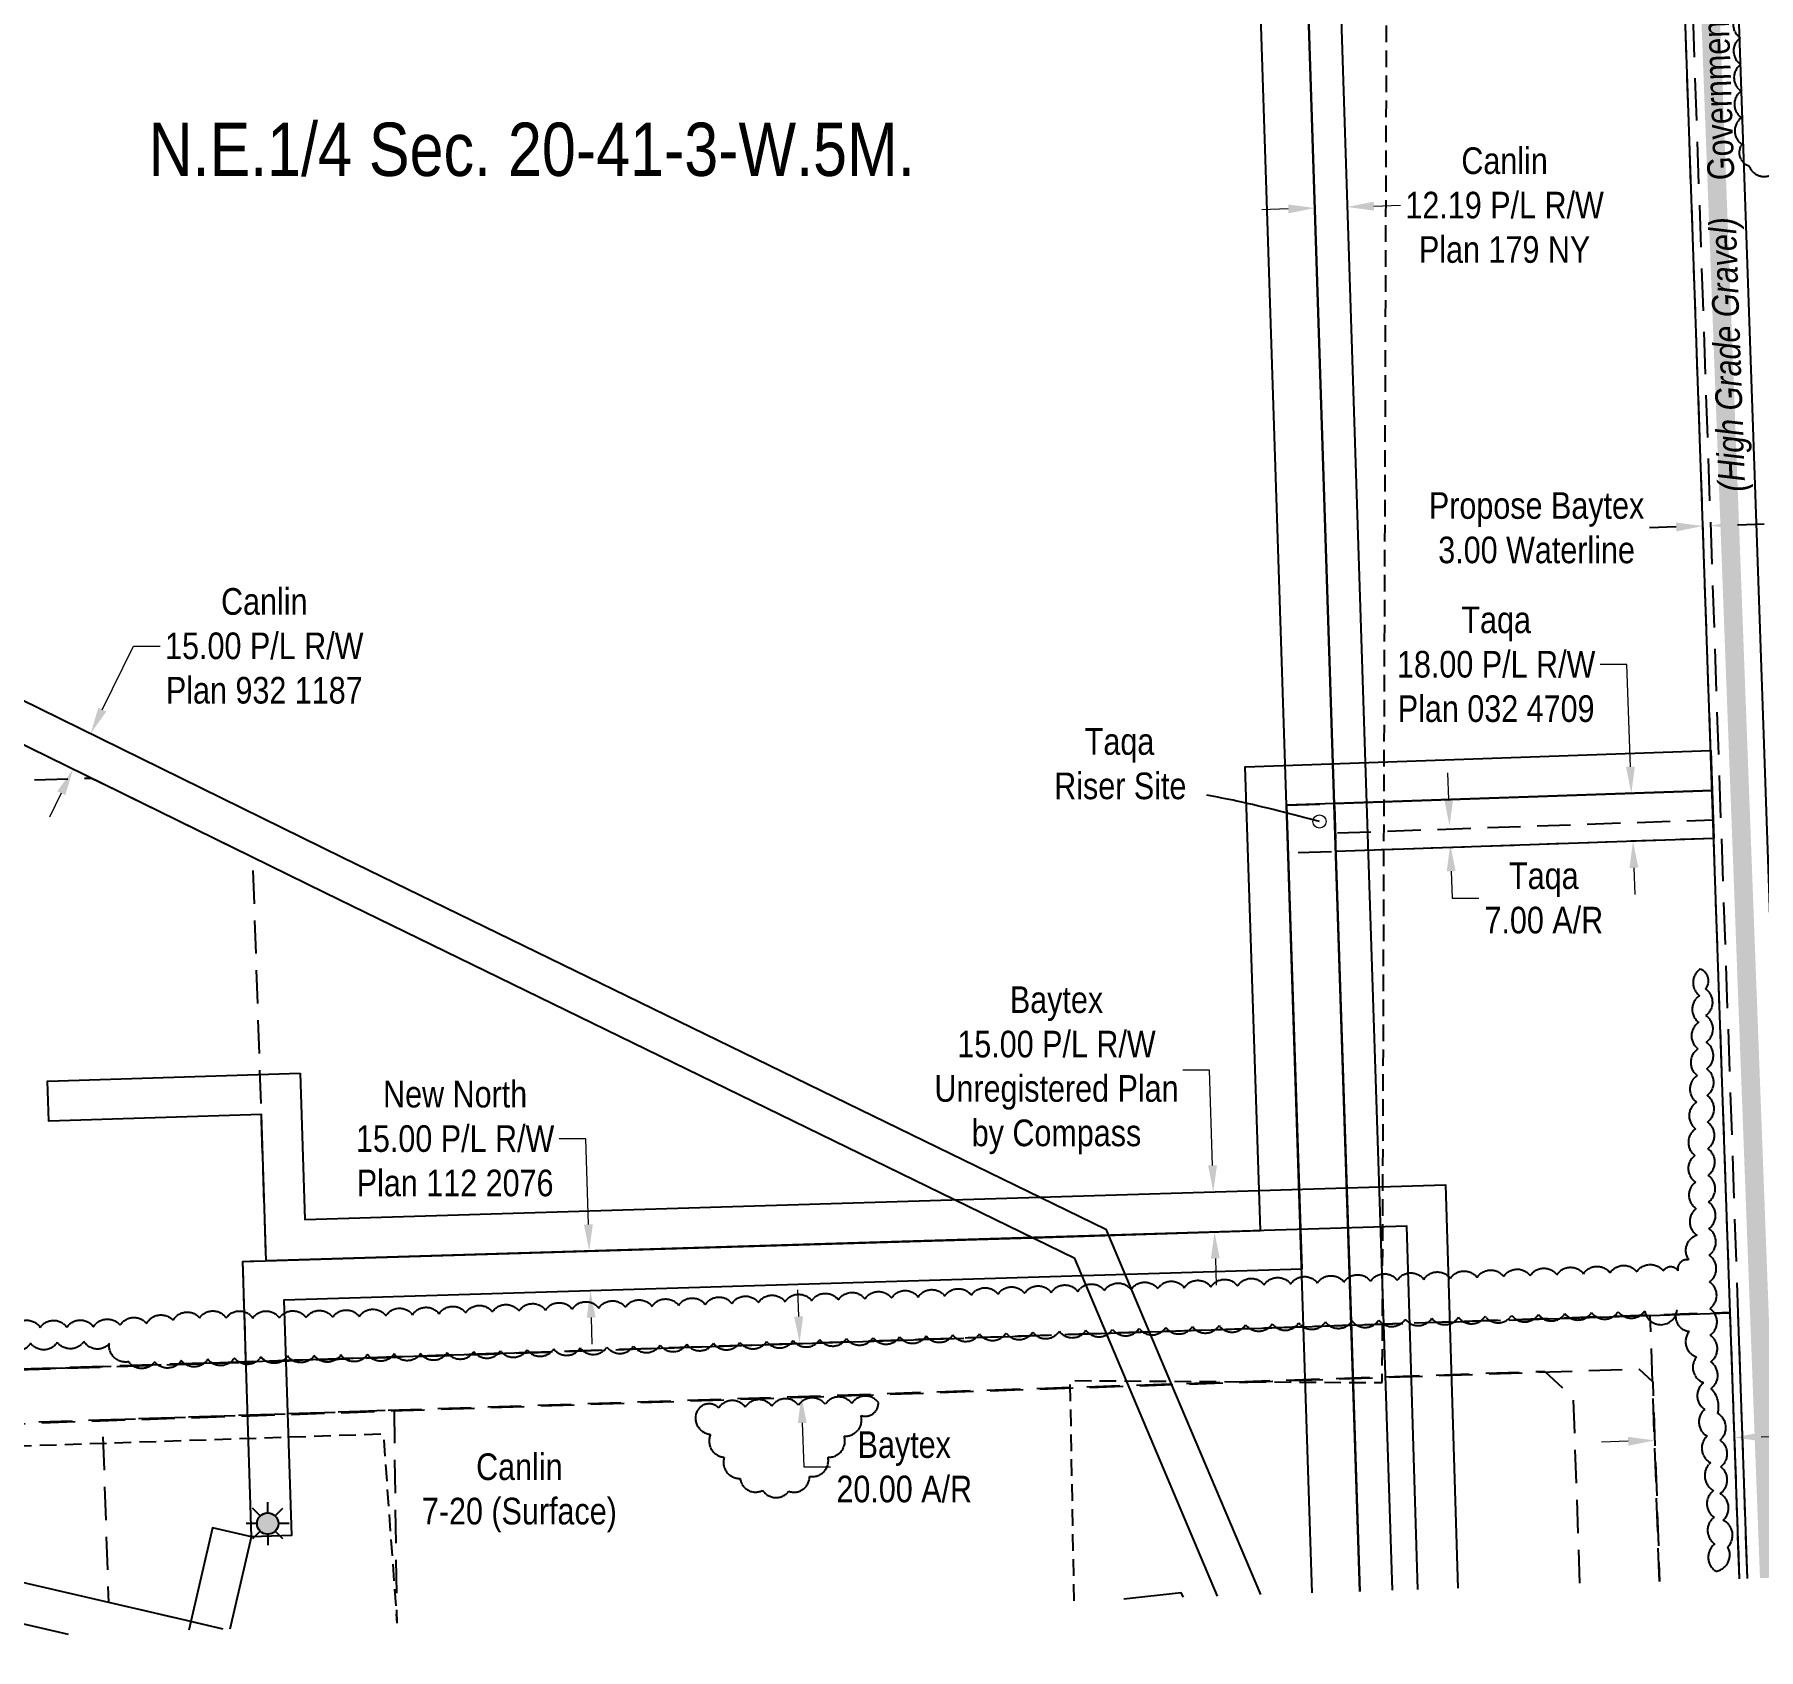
# Model space of a CAD drawing. Extents: x 670596 to 678189, y 5824540 to 5827409.
# Drawn here: x 676646 to 677293, y 5824740 to 5825347 of the extents above; entities that cross this region are included whole.
import ezdxf
from ezdxf.enums import TextEntityAlignment as Align

# ---------------------------------------------------------------- set-up
doc = ezdxf.new("R2010")
doc.units = 0
doc.header["$LTSCALE"] = 5
doc.header["$PDMODE"] = 35
doc.header["$PDSIZE"] = 5
for name, pattern in [('0', [1, 1, 0]), ('foc-ACCESSROAD', [3.75, 2.5, -1.25]), ('foc-QUARTERLINE', [33, 25, -3, 2, -3]), ('HIDDEN2', [4.762499999999999, 3.175, -1.5875]), ('UG_PIPE', [1.875, 1.25, -0.625])]:
    doc.linetypes.add(name, pattern=pattern)
doc.layers.get('Defpoints').update_dxf_attribs({"color": 9})
for name, color, linetype in [('AS-PIPE-UG', 44, 'UG_PIPE'), ('AS-ROADS', 254, 'Continuous'), ('C-AR', 13, 'foc-ACCESSROAD'), ('C-RW', 13, 'Continuous'), ('C-SYMBOL', 7, 'Continuous'), ('C-WS', 13, 'foc-ACCESSROAD'), ('F-AR', 190, 'foc-ACCESSROAD'), ('F-RW', 190, 'Continuous'), ('F-WS', 190, 'foc-ACCESSROAD'), ('F-WS-S', 8, 'Continuous'), ('L-QSEC', 8, 'foc-QUARTERLINE'), ('L-ROAD-T', 7, 'Continuous'), ('L-SEC', 7, 'Continuous'), ('T-BUSH', 110, '0'), ('T-EXISTING RTF', 220, 'HIDDEN2'), ('T-EXISTING RTF-T', 220, 'Continuous')]:
    doc.layers.add(name, color=color, linetype=linetype)
for name, color, linetype, lineweight in [('C-AR-T', 13, 'Continuous', 9), ('C-RW-T', 13, 'Continuous', 9), ('F-AR-T', 190, 'Continuous', 9), ('F-RW-T', 190, 'Continuous', 9), ('F-WS-T', 190, 'Continuous', 9), ('T-TEXT', 48, 'Continuous', 18)]:
    doc.layers.add(name, color=color, linetype=linetype, lineweight=lineweight)
doc.styles.add('175L', font='ARIALN.TTF', dxfattribs={"height": 20})
doc.styles.add('80CG', font='ARIALN.TTF', dxfattribs={"height": 10})
doc.styles.add('80L', font='ARIALN.TTF', dxfattribs={"height": 10})
doc.styles.add('80LS', font='ARIALNI.TTF', dxfattribs={"height": 10})
doc.dimstyles.new('Compass 5 000', dxfattribs={"dimscale": 5, "dimtxt": 9, "dimasz": 2, "dimexe": 0.2, "dimexo": 0.0625, "dimgap": 0.5, "dimtad": 0, "dimtih": 1, "dimtoh": 1, "dimzin": 0, "dimdsep": 46, "dimtxsty": '80CG', "dimcen": 0.1, "dimse1": 1, "dimse2": 1, "dimclrd": 256, "dimclrt": 256, "dimaunit": 1, "dimadec": 4, "dimazin": 0, "dimtfac": 0.06, "dimtofl": 0, "dimtmove": 0, "dimatfit": 1, "dimfxl": 0.2, "dimtolj": 1, "dimtzin": 0, "dimlwd": -1, "dimarcsym": 0})

# ---------------------------------------------------------------- blocks, each defined once
blk = doc.blocks.new('*D58')
at = {"layer": 'Defpoints', "color": 0, "transparency": 16777216}
for p in [(676659.0367599574, 5825087.88851489), (676666.6144607572, 5825084.167163036), (676652.4487973, 5825074.473602284)]:
    blk.add_point(p, dxfattribs=at)
at = {"layer": 'F-RW-T', "transparency": 16777216}
for p, q in [((676671.022519036, 5825093.143187892), (676682.7601499085, 5825117.044248133)), ((676682.7601499085, 5825117.044248133), (676692.7601499085, 5825117.044248132)), ((676655.6184398208, 5825061.776225573), (676651.2103815421, 5825052.800200718))]:
    blk.add_line(p, q, dxfattribs=at)
for points in [[(676669.5265148932, 5825093.877864271), (676672.5185231788, 5825092.408511512), (676666.6144607572, 5825084.167163036)], [(676654.122435678, 5825062.510901953), (676657.1144439636, 5825061.041549194), (676660.0264980996, 5825070.752250429)]]:
    blk.add_solid(points, dxfattribs=at)
at = {"layer": 'F-RW-T', "transparency": 16777216, "insert": (676731.8460980672, 5825117.044248133), "char_height": 10, "attachment_point": 5, "style": '80CG'}
blk.add_mtext('\\A1;Canlin\\P15.00 P/L R/W\\PPlan 932 1187', dxfattribs=at)
blk = doc.blocks.new('*D60')
at = {"layer": 'Defpoints', "color": 0, "transparency": 16777216}
for p in [(677126.2868651072, 5825284.142566815), (677138.4471379841, 5825284.537096186), (677138.5341214681, 5825281.85607171)]:
    blk.add_point(p, dxfattribs=at)
at = {"layer": 'F-RW-T', "transparency": 16777216}
for p, q in [((677116.3791075451, 5825281.137271745), (677106.3843664988, 5825280.813001151)), ((677148.5288625144, 5825282.180342304), (677158.5236035606, 5825282.504612897))]:
    blk.add_line(p, q, dxfattribs=at)
for points in [[(677116.3250624462, 5825282.803061919), (677116.4331526441, 5825279.47148157), (677126.3738485913, 5825281.461542338)], [(677148.4748174155, 5825283.846132478), (677148.5829076134, 5825280.514552129), (677138.5341214681, 5825281.85607171)]]:
    blk.add_solid(points, dxfattribs=at)
at = {"layer": 'F-RW-T', "transparency": 16777216, "insert": (677197.6095517189, 5825282.504612898), "char_height": 10, "attachment_point": 5, "style": '80CG'}
blk.add_mtext('\\A1;Canlin\\P12.19 P/L R/W\\PPlan 179 NY', dxfattribs=at)
blk = doc.blocks.new('*D61')
at = {"layer": 'Defpoints', "color": 0, "transparency": 16777216}
for p in [(677248.443211772, 5825061.841946534), (677245.8255465925, 5825043.741060046), (677249.065412544, 5825043.85312112)]:
    blk.add_point(p, dxfattribs=at)
at = {"layer": 'F-RW-T', "transparency": 16777216}
for p, q in [((677243.5291950713, 5825110.132277265), (677233.5291950713, 5825110.132277265)), ((677244.8576707091, 5825071.72390911), (677243.5291950713, 5825110.132277265)), ((677246.171221704, 5825033.747036396), (677246.5168968154, 5825023.753012745))]:
    blk.add_line(p, q, dxfattribs=at)
for points in [[(677246.5233413174, 5825071.781521628), (677243.1920001009, 5825071.666296591), (677245.2033458205, 5825061.72988546)], [(677247.8368923122, 5825033.804648913), (677244.5055510956, 5825033.689423877), (677245.8255465925, 5825043.741060046)]]:
    blk.add_solid(points, dxfattribs=at)
at = {"layer": 'F-RW-T', "transparency": 16777216, "insert": (677194.4432469143, 5825110.132277265), "char_height": 10, "attachment_point": 5, "style": '80CG'}
blk.add_mtext('\\A1;Taqa\\P18.00 P/L R/W\\PPlan 032 4709', dxfattribs=at)
blk = doc.blocks.new('*D62')
at = {"layer": 'Defpoints', "color": 0, "transparency": 16777216}
for p in [(676853.8575845044, 5824889.893990356), (676790.7802596402, 5824888.007435614), (676791.2281005022, 5824873.033789252)]:
    blk.add_point(p, dxfattribs=at)
at = {"layer": 'F-RW-T', "transparency": 16777216}
for p, q in [((676852.5964226077, 5824932.061183774), (676842.5964226077, 5824932.061183774)), ((676853.558632143, 5824899.889520731), (676852.5964226077, 5824932.061183774)), ((676854.6043777277, 5824864.924813618), (676854.9033300892, 5824854.929283243))]:
    blk.add_line(p, q, dxfattribs=at)
for points in [[(676855.2245538721, 5824899.939346124), (676851.8927104138, 5824899.839695337), (676853.8575845044, 5824889.893990356)], [(676856.2702994569, 5824864.974639012), (676852.9384559985, 5824864.874988224), (676854.3054253664, 5824874.920343993)]]:
    blk.add_solid(points, dxfattribs=at)
at = {"layer": 'F-RW-T', "transparency": 16777216, "insert": (676803.5104744491, 5824932.061183774), "char_height": 10, "attachment_point": 5, "style": '80CG'}
blk.add_mtext('\\A1;New North\\P15.00 P/L R/W\\PPlan 112 2076', dxfattribs=at)
blk = doc.blocks.new('GAS')
h = blk.add_hatch(color=255)
h.dxf.hatch_style = 1
edge = h.paths.add_edge_path()
edge.add_arc((0, 0), 0.9, 0, 360)
for p, q in [((0, 0.8077887887338874), (0, 1.615577579286764)), ((-0.8077887898725749, 0), (-1.615577579628734, 0)), ((-0.5711929310346023, 0.5711929297831376), (-1.142385862069204, 1.142385861385264)), ((0.5711929310309642, 0.5711929297831376), (1.142385862065566, 1.142385861385264)), ((1.615577579625096, 0), (0.8077887898689368, 0)), ((-0.5711929310346023, -0.5711929316021271), (-1.142385862069204, -1.142385863204253)), ((0, -0.8077887905528768), (0, -1.615577581105753)), ((1.142385862065566, -1.142385863204253), (0.5711929310309642, -0.5711929316021271))]:
    blk.add_line(p, q)
blk.add_circle((0, 0), 0.8000000000000003)
blk = doc.blocks.new('*D87')
at = {"layer": 'C-RW-T', "transparency": 16777216}
for p, q in [((677086.836314627, 5824957.765383122), (677076.836314627, 5824957.765383122)), ((677087.9203636072, 5824922.065983803), (677086.836314627, 5824957.765383122)), ((677088.9826071096, 5824887.084672391), (677089.2861274903, 5824877.089279684))]:
    blk.add_line(p, q, dxfattribs=at)
for points in [[(677089.5862623919, 5824922.116570533), (677086.2544648227, 5824922.015397073), (677088.2238839879, 5824912.070591096)], [(677090.6485058942, 5824887.135259122), (677087.3167083251, 5824887.034085661), (677088.679086729, 5824897.0800651)]]:
    blk.add_solid(points, dxfattribs=at)
at = {"layer": 'Defpoints', "color": 0, "transparency": 16777216}
for p in [(677070.1452923513, 5824911.521616066), (677088.2238839879, 5824912.070591096), (677070.6004950921, 5824896.53109007)]:
    blk.add_point(p, dxfattribs=at)
at = {"layer": 'C-RW-T', "transparency": 16777216, "insert": (677029.3329039868, 5824957.765383122), "char_height": 10, "attachment_point": 5, "style": '80CG'}
blk.add_mtext('\\A1;Baytex\\P15.00 P/L R/W\\PUnregistered Plan\\Pby Compass', dxfattribs=at)
blk = doc.blocks.new('*D89')
at = {"layer": 'Defpoints', "color": 0, "transparency": 16777216}
for p in [(677272.0622605018, 5825162.082727986), (677272.9525919644, 5825136.45848681), (677275.9507827054, 5825136.56266096)]:
    blk.add_point(p, dxfattribs=at)
at = {"layer": 'T-EXISTING RTF-T', "transparency": 16777216}
for p, q in [((677262.06829135, 5825161.735480819), (677252.0743221985, 5825161.38823365)), ((677285.0544203946, 5825162.534149304), (677295.0483895461, 5825162.881396472))]:
    blk.add_line(p, q, dxfattribs=at)
for points in [[(677262.0104168222, 5825163.401142345), (677262.126165878, 5825160.069819293), (677272.0622605018, 5825162.082727986)], [(677284.9965458666, 5825164.19981083), (677285.1122949225, 5825160.868487778), (677275.0604512428, 5825162.186902137)]]:
    blk.add_solid(points, dxfattribs=at)
at = {"layer": 'T-EXISTING RTF-T', "transparency": 16777216, "insert": (677209.6152498928, 5825161.388233651), "char_height": 10, "attachment_point": 5, "style": '80CG'}
blk.add_mtext('\\A1;Propose Baytex\\P3.00 Waterline', dxfattribs=at)
blk = doc.blocks.new('*D108')
at = {"layer": 'C-AR-T', "transparency": 16777216}
for p, q in [((676932.5173415017, 5824865.334055479), (676932.1799051005, 5824875.328360691)), ((676933.8670034222, 5824825.359313212), (676934.4251989516, 5824808.826489636)), ((676934.4251989516, 5824808.826489636), (676944.4251989516, 5824808.826489635))]:
    blk.add_line(p, q, dxfattribs=at)
for points in [[(676934.183059037, 5824865.390294879), (676930.8516239664, 5824865.277816078), (676932.8547779028, 5824855.339750267)], [(676935.5327209575, 5824825.415552612), (676932.2012858869, 5824825.303073811), (676933.5295670211, 5824835.353618424)]]:
    blk.add_solid(points, dxfattribs=at)
at = {"layer": 'Defpoints', "color": 0, "transparency": 16777216}
for p in [(676944.9925629158, 5824855.749556691), (676933.5295670211, 5824835.353618424), (676945.667352034, 5824835.763424849)]:
    blk.add_point(p, dxfattribs=at)
at = {"layer": 'C-AR-T', "transparency": 16777216, "insert": (676972.160533195, 5824808.826489635), "char_height": 10, "attachment_point": 5, "style": '80CG'}
blk.add_mtext('\\A1;Baytex\\P20.00 A/R', dxfattribs=at)
blk = doc.blocks.new('*D109')
at = {"layer": 'Defpoints', "color": 0, "transparency": 16777216}
for p in [(677177.5230275135, 5825049.484213962), (677177.1973129789, 5825042.469543582), (677177.7660408078, 5825042.489302004)]:
    blk.add_point(p, dxfattribs=at)
at = {"layer": 'F-AR-T', "transparency": 16777216}
for p, q in [((677176.6070947829, 5825059.45842616), (677176.2598898808, 5825069.45239678)), ((677177.5445178809, 5825032.475572961), (677177.8940436663, 5825022.414797868)), ((677177.8940436663, 5825022.414797868), (677187.8940436663, 5825022.414797867))]:
    blk.add_line(p, q, dxfattribs=at)
for points in [[(677178.2727565528, 5825059.516293643), (677174.9414330127, 5825059.400558676), (677176.9542996848, 5825049.46445554)], [(677179.2101796508, 5825032.533440445), (677175.8788561109, 5825032.417705477), (677177.1973129789, 5825042.469543582)]]:
    blk.add_solid(points, dxfattribs=at)
at = {"layer": 'F-AR-T', "transparency": 16777216, "insert": (677212.3415197913, 5825022.414797868), "char_height": 10, "attachment_point": 5, "style": '80CG'}
blk.add_mtext('\\A1;Taqa\\P7.00 A/R', dxfattribs=at)
blk = doc.blocks.new('*D120')
at = {"layer": 'Defpoints', "color": 0, "transparency": 16777216}
for p in [(677283.9559572587, 5824819.858717012), (677256.7225206997, 5824740.306591135), (677286.6891179677, 5824741.349830051)]:
    blk.add_point(p, dxfattribs=at)
at = {"layer": 'F-AR-T', "transparency": 16777216}
for p, q in [((677243.9954143495, 5824818.467554942), (677234.0014687083, 5824818.119631788)), ((677293.9499028999, 5824820.206640166), (677313.5470758786, 5824820.888884244))]:
    blk.add_line(p, q, dxfattribs=at)
for points in [[(677243.9374271572, 5824820.133212549), (677244.0534015418, 5824816.801897335), (677253.9893599907, 5824818.815478095)], [(677293.8919157076, 5824821.872297773), (677294.0078900922, 5824818.540982559), (677283.9559572587, 5824819.858717012)]]:
    blk.add_solid(points, dxfattribs=at)
at = {"layer": 'F-AR-T', "transparency": 16777216, "insert": (677344.7612641458, 5824820.888884244), "char_height": 10, "attachment_point": 5, "style": '80CG'}
blk.add_mtext('\\A1;Gran Tierra\\P30.00 A/R', dxfattribs=at)

msp = doc.modelspace()

# ---------------------------------------------------------------- linework, layer by layer
at = {"layer": 'AS-PIPE-UG', "flags": 128}
for points in [[(677035.9769486255, 5824758.587335813), (677034.496523503, 5824841.276215257), (677151.6723280472, 5824840.503304725), (677153.3667197421, 5825373.285787465), (677204.6200217021, 5825618.244646049)], [(676375.8198213832, 5824807.939483298), (676776.5125241145, 5824821.27246426), (676781.6633715115, 5824750.164194382)]]:
    msp.add_lwpolyline(points, dxfattribs=at)
at = {"layer": 'AS-ROADS', "const_width": 7, "flags": 128}
msp.add_lwpolyline([(677297.0125014081, 5824767.233116368), (677228.2605694848, 5826595.433413203)], dxfattribs=at)
at = {"layer": 'C-AR', "flags": 128}
for points in [[(677252.2974622627, 5824865.742432352), (676593.9533920151, 5824843.991982858), (676594.6666139474, 5824823.970279368), (677212.6749290833, 5824844.734936981), (677223.3592949611, 5824834.756628419), (677225.7831738158, 5824764.873923802)], [(677255.7616431342, 5824765.866843212), (677252.2974622627, 5824865.742432352)]]:
    msp.add_lwpolyline(points, dxfattribs=at)
at = {"layer": 'C-RW', "flags": 128}
for points in [[(677165.0488447906, 5824762.862336969), (677160.9092292751, 5824899.273407667), (676732.5734658429, 5824886.266551659), (676730.8349338291, 5824941.210415186), (676650.8882956445, 5824938.680049691), (676650.413854179, 5824953.669979122), (676745.3500739138, 5824956.674775065), (676745.350552252, 5824956.674790205)], [(676745.350552252, 5824956.674790205), (676747.0896926211, 5824901.711700487), (677175.4448431423, 5824914.719145236), (677180.0381187352, 5824763.358797976)]]:
    msp.add_lwpolyline(points, dxfattribs=at)
at = {"layer": 'C-WS', "flags": 128}
msp.add_lwpolyline([(676593.0614124866, 5824869.801025548), (676593.9533920151, 5824843.991982858), (676724.9676475764, 5824848.320447375), (676723.7949999999, 5824886.004), (676732.5734658429, 5824886.266551659), (676727.5340104875, 5825037.645727589), (676666.9943012431, 5825067.346102554), (676467.0835459438, 5825060.691017279), (676473.8654316857, 5824865.832957815)], close=True, dxfattribs=at)
at = {"layer": 'F-AR', "flags": 128}
for points in [[(677276.209332985, 5825044.8146318), (677134.2270075209, 5825039.881961715), (677133.9839942243, 5825046.87687369), (677275.9663196902, 5825051.809543757)], [(677285.8153523398, 5824766.862254649), (677282.3369925208, 5824866.839689037), (676593.968313387, 5824843.598388641), (676594.6512567457, 5824823.610990357), (677248.053926919, 5824845.671738032), (677253.2246887744, 5824840.843706329), (677255.8331600794, 5824765.869211931)]]:
    msp.add_lwpolyline(points, dxfattribs=at)
at = {"layer": 'F-RW', "flags": 128}
for points in [[(677125.3392870366, 5824761.547113359), (677122.104, 5824861.449), (677115.682, 5825057.247), (677095.8940000001, 5825665.398), (677113.875, 5825666.016), (677133.155, 5825072.832), (677139.888, 5824867.249), (677143.23677755, 5824762.139897651)], [(677143.24508846, 5824762.140172917), (677140.0430000001, 5824862.013), (677133.155, 5825072.832), (677113.875, 5825666.016), (677126.0530000001, 5825666.552), (677145.3019999999, 5825073.255), (677152.145, 5824862.357), (677155.408903178, 5824762.543051651)], [(676357.6332726685, 5825330.477863597), (676461.6840000001, 5825225.99), (676541.7320000001, 5825145.496), (676761.041, 5825037.795), (677047.8030000001, 5824898.057), (677072.2039999999, 5824840.51), (677105.9329289934, 5824760.904353738)], [(677089.8179648744, 5824760.370608652), (677058.3900000001, 5824834.687), (677036.1799999999, 5824887.072), (676754.524, 5825024.389), (676532.861, 5825133.151000001), (676462.443, 5825203.963), (676358.3994221601, 5825308.464752657)], [(676716.3647037077, 5824748.001431699), (676704.274, 5824750.803), (676535.4739999999, 5824789.915), (676532.077, 5824775.286), (676658.2019294818, 5824746.07501755)], [(676719.0731302244, 5824748.091137722), (676727.014, 5824782.560000001), (676712.4029999999, 5824785.945), (676703.5276533567, 5824747.576254672)], [(677076.9725634372, 5824759.945155028), (677076.1410000001, 5824761.579), (677054.6636267374, 5824759.206258855)]]:
    msp.add_lwpolyline(points, dxfattribs=at)
for points in [[(677275.56, 5825062.780999999), (677115.682, 5825057.247), (677121.433, 5824883.111), (676739.233, 5824871.447), (676742.0109999999, 5824783.114), (676727.014, 5824782.560000001), (676723.7949999999, 5824886.004), (677020.1980000001, 5824894.869), (677105.966, 5824897.605), (677100.2320000001, 5825071.717), (677275.0279999999, 5825077.77)], [(677276.1810000001, 5825044.791), (677134.2250000001, 5825039.881), (677133.6440000001, 5825057.867000001), (677275.56, 5825062.780999999)]]:
    msp.add_lwpolyline(points, close=True, dxfattribs=at)
at = {"layer": 'F-WS', "flags": 128}
msp.add_lwpolyline([(677115.7654855936, 5825057.252638794), (677133.6438885615, 5825057.86873089), (677134.2270075209, 5825039.881961715), (677116.3505740095, 5825039.299377114)], close=True, dxfattribs=at)
for points in [[(676716.3642985306, 5824748.001418279), (676673.4751699537, 5824757.939234662), (676671.1593251718, 5824826.54038226), (676780.5542186152, 5824830.215976021)], [(676780.5542186152, 5824830.215976021), (676781.581095644, 5824750.161469316)]]:
    msp.add_lwpolyline(points, dxfattribs=at)
at = {"layer": 'L-QSEC', "flags": 128}
msp.add_lwpolyline([(676374.8170192708, 5824836.752129378), (677282.3243342482, 5824866.734463711)], dxfattribs=at)
at = {"layer": 'L-SEC', "flags": 128}
for points in [[(677282.3243342482, 5824866.734463711), (677254.3841733725, 5825670.868035586)], [(677302.4322001813, 5824867.433125014), (677274.4908616332, 5825671.600590969)], [(677285.8012578372, 5824766.861787824), (677282.3243342482, 5824866.734463711)], [(677288.799617965, 5824766.961096763), (677285.322517923, 5824866.838841164)]]:
    msp.add_lwpolyline(points, dxfattribs=at)
at = {"layer": 'T-BUSH', "flags": 128}
for points in [[(677395.7063058687, 5825340.661477075, 0.52056705), (677386.6987365747, 5825345.004712666, 0.52056705), (677377.69116728, 5825349.34794825, 0.52056705), (677368.6835979851, 5825353.691183848, 0.52056705), (677359.6760286903, 5825358.034419439, 0.52056705), (677350.6684593955, 5825362.37765503, 0.52056705), (677341.6608901008, 5825366.720890622, 0.52056705), (677334.9801358648, 5825373.555685945, 0.52056705), (677330.0318081016, 5825382.245568127, 0.52056705), (677325.0834803375, 5825390.93545031, 0.52056705), (677320.1351525751, 5825399.625332492, 0.52056705), (677315.1868248119, 5825408.315214668, 0.52056705), (677310.2384970478, 5825417.005096858, 0.52056705), (677305.2901692854, 5825425.694979034, 0.52056705), (677301.7540520846, 5825434.812244715, 0.52056705), (677301.0536116251, 5825444.787683711, 0.52056705), (677300.3531711672, 5825454.763122708, 0.52056705), (677297.342307852, 5825463.961495293, 0.52056705), (677291.8721913964, 5825472.332745258, 0.52056705), (677286.4020749402, 5825480.703995221, 0.52056705), (677284.1139864773, 5825475.353088316, 0.52056705), (677284.2673700157, 5825465.35426471, 0.52056705), (677284.4207535558, 5825455.355441105, 0.52056705), (677284.5741370951, 5825445.356617493, 0.52056705), (677284.7275206344, 5825435.357793894, 0.52056705), (677284.880904173, 5825425.358970289, 0.52056705), (677285.0342877131, 5825415.360146684, 0.52056705), (677285.1876712524, 5825405.361323072, 0.52056705), (677285.3410547917, 5825395.362499473, 0.52056705), (677285.4944383302, 5825385.363675867, 0.52056705), (677285.6478218703, 5825375.364852263, 0.52056705), (677285.8012054096, 5825365.366028651, 0.52056705), (677285.954588949, 5825355.367205045, 0.52056705), (677286.1079724883, 5825345.368381446, 0.52056705), (677286.2613560267, 5825335.369557841, 0.52056705), (677286.4147395669, 5825325.370734235, 0.52056705), (677286.5681231061, 5825315.371910624, 0.52056705), (677286.7215066454, 5825305.373087025, 0.52056705), (677289.3662671521, 5825297.317761838, 0.52056705), (677299.0271506511, 5825294.735644486, 0.52056705), (677308.6880341502, 5825292.153527134, 0.52056705), (677318.3489176491, 5825289.571409782, 0.52056705), (677328.0098011481, 5825286.989292424, 0.52056705), (677337.6706846472, 5825284.407175079, 0.52056705), (677347.3315681461, 5825281.825057727, 0.52056705), (677356.9924516444, 5825279.242940376, 0.52056705), (677366.6533351442, 5825276.660823023, 0.52056705), (677376.3142186431, 5825274.078705665, 0.52056705), (677385.9751021414, 5825271.49658832, 0.52056705), (677396.282621964, 5825268.741640923, 0.52056705)], [(676461.1508770697, 5825102.48876568, -0.5205670500772588), (676461.3386942435, 5825092.490529581, -0.52056705), (676461.5265114161, 5825082.492293501, -0.52056705), (676461.7143285905, 5825072.494057421, -0.52056705), (676461.9021457643, 5825062.495821342, -0.52056705), (676462.0899629362, 5825052.497585261, -0.52056705), (676462.27778011, 5825042.4993492, -0.52056705), (676462.4655972826, 5825032.50111312, -0.52056705), (676462.5864465211, 5825022.502190826, -0.52056705), (676462.6035410457, 5825012.502205436, -0.52056705), (676462.6206355684, 5825002.502220058, -0.52056705), (676462.7196094493, 5824992.502871297, -0.52056705), (676462.858014094, 5824982.503829141, -0.52056705), (676462.9964187357, 5824972.504787003, -0.52056705), (676463.134823375, 5824962.505744812, -0.52056705), (676463.3805660438, 5824952.509437828, -0.52056705), (676463.7515993288, 5824942.516323487, -0.52056705), (676464.0514719568, 5824932.52130174, -0.52056705), (676464.2163011275, 5824922.522660284, -0.52056705), (676464.381130302, 5824912.524018791, -0.52056705), (676464.800458308, 5824902.533710326, -0.52056705), (676465.2900481655, 5824892.545702446, -0.52056705), (676467.5092845164, 5824882.804558208, -0.52056705), (676472.5198954563, 5824874.386699942, -0.52056705), (676478.8675156817, 5824866.72927983, -0.52056705), (676488.2252943757, 5824863.203378836, -0.52056705), (676497.7606792613, 5824860.646585702, -0.52056705), (676507.7606556035, 5824860.624835148, -0.52056705), (676517.7606319498, 5824860.6030846, -0.52056705), (676527.7600738453, 5824860.642577151, -0.52056705), (676537.7581476027, 5824860.83884526, -0.52056705), (676547.7562213591, 5824861.035113351, -0.52056705), (676557.7542951128, 5824861.231381444, -0.52056705), (676567.7523688687, 5824861.427649521, -0.52056705), (676577.749607142, 5824861.662636991, -0.52056705), (676587.746841084, 5824861.897825355, -0.52056705), (676597.7440750237, 5824862.133013723, -0.52056705), (676607.7413089602, 5824862.368202089, -0.52056705), (676617.7385429018, 5824862.603390452, -0.52056705), (676627.7211675219, 5824862.028918989, -0.52056705), (676637.7034092201, 5824861.433225546, -0.52056705), (676647.6956862116, 5824861.227338862, -0.52056705), (676657.6953559333, 5824861.308612552, -0.52056705), (676667.693450109, 5824861.437719471, -0.52056705), (676677.6767935354, 5824862.014654439, -0.52056705), (676687.6522939734, 5824862.677715471, -0.52056705), (676697.575633882, 5824863.913565398, -0.52056705), (676707.5173090909, 5824864.843449997, -0.52056705), (676717.517221197, 5824864.801522415, -0.52056705), (676727.5171332981, 5824864.759594783, -0.52056705), (676737.5167783403, 5824864.780358129, -0.52056705), (676747.5159702845, 5824864.907481937, -0.52056705), (676757.5151622258, 5824865.034605737, -0.52056705), (676767.5111927749, 5824865.29434393, -0.52056705), (676777.5050836806, 5824865.643835799, -0.52056705), (676787.4989745854, 5824865.993327653, -0.52056705), (676797.4928654917, 5824866.342819526, -0.52056705), (676807.486756398, 5824866.692311389, -0.52056705), (676817.4806473036, 5824867.041803259, -0.52056705), (676827.4745382083, 5824867.391295134, -0.52056705), (676837.4684291153, 5824867.740787005, -0.52056705), (676847.4623200204, 5824868.090278875, -0.52056705), (676857.4562109243, 5824868.439770739, -0.52056705), (676867.4501018301, 5824868.789262597, -0.52056705), (676877.4439927348, 5824869.138754467, -0.52056705), (676887.4378836415, 5824869.488246336, -0.52056705), (676897.431774547, 5824869.837738202, -0.52056705), (676907.425665453, 5824870.187230058, -0.52056705), (676917.419556359, 5824870.53672193, -0.52056705), (676927.4134472646, 5824870.886213797, -0.52056705), (676937.4073381699, 5824871.235705646, -0.52056705), (676947.401229076, 5824871.585197501, -0.52056705), (676957.3951199818, 5824871.934689372, -0.52056705), (676967.3890108864, 5824872.284181241, -0.52056705), (676977.3829017935, 5824872.633673106, -0.52056705), (676987.3767926986, 5824872.983164962, -0.52056705), (676997.3706836047, 5824873.332656832, -0.52056705), (677007.3645745106, 5824873.682148703, -0.52056705), (677017.3584654153, 5824874.031640567, -0.52056705), (677027.3523563215, 5824874.381132426, -0.52056705), (677037.3462472277, 5824874.730624295, -0.52056705), (677047.3401381336, 5824875.080116165, -0.52056705), (677057.3340290382, 5824875.429608021, -0.52056705), (677067.3279199451, 5824875.779099911, -0.52056705), (677077.3218108504, 5824876.128591781, -0.52056705), (677087.3157017565, 5824876.478083644, -0.52056705), (677097.3095926623, 5824876.827575503, -0.52056705), (677107.3034835671, 5824877.177067372, -0.52056705), (677117.2973744733, 5824877.526559241, -0.52056705), (677127.2912653794, 5824877.876051107, -0.52056705), (677137.2851562853, 5824878.225542963, -0.52056705), (677147.27904719, 5824878.575034835, -0.52056705), (677157.2729380968, 5824878.924526702, -0.52056705), (677167.2668290022, 5824879.274018569, -0.52056705), (677177.2607199082, 5824879.623510405, -0.52056705), (677187.254610814, 5824879.973002276, -0.52056705), (677197.2485017187, 5824880.322494145, -0.52056705), (677207.2423926251, 5824880.671986012, -0.52056705), (677217.2362835311, 5824881.021477868, -0.52056705), (677227.230174437, 5824881.370969738, -0.52056705), (677237.2240653416, 5824881.720461609, -0.52056705), (677247.2179562486, 5824882.069953472, -0.52056705), (677257.2118471538, 5824882.419445329, -0.5959681081433225), (677262.6610410239, 5824882.494760203, -0.08316999595365299)], [(676790.5468541519, 5824851.429493509, 0.5205670500139526), (676800.5407600323, 5824851.778556928, 0.52056705), (676810.534665911, 5824852.127620329, 0.52056705), (676820.528571792, 5824852.476683737, 0.52056705), (676830.5224776716, 5824852.825747154, 0.52056705), (676840.5163835519, 5824853.174810551, 0.52056705), (676850.5102894307, 5824853.523873964, 0.52056705), (676860.5041953112, 5824853.872937382, 0.52056705), (676870.4981011917, 5824854.222000778, 0.52056705), (676880.4920070692, 5824854.571064191, 0.52056705), (676890.485912948, 5824854.920127611, 0.52056705), (676900.4798188285, 5824855.269191024, 0.52056705), (676910.473724709, 5824855.618254418, 0.52056705), (676920.4676305888, 5824855.967317846, 0.52056705), (676930.4615364687, 5824856.316381246, 0.52056705), (676940.4554423481, 5824856.665444645, 0.52056705), (676950.4493482286, 5824857.014508053, 0.52056705), (676960.4432541073, 5824857.363571472, 0.52056705), (676970.4371599883, 5824857.712634869, 0.52056705), (676980.4310658684, 5824858.06169828, 0.52056705), (676990.4249717483, 5824858.410761698, 0.52056705), (677000.418877627, 5824858.759825095, 0.52056705), (677010.4127835099, 5824859.108888509, 0.52056705), (677020.4066893903, 5824859.457951935, 0.52056705), (677030.4005952702, 5824859.807015331, 0.52056705), (677040.394501149, 5824860.156078734, 0.52056705), (677050.3884070296, 5824860.505142163, 0.52056705), (677060.3823129099, 5824860.854205563, 0.52056705), (677070.3762187887, 5824861.203268958, 0.52056705), (677080.3701246697, 5824861.552332388, 0.52056705), (677090.3640305492, 5824861.901395789, 0.52056705), (677100.3579364297, 5824862.250459186, 0.52056705), (677110.3518423083, 5824862.599522597, 0.52056705), (677120.345748189, 5824862.948586015, 0.52056705), (677130.3396540693, 5824863.297649411, 0.52056705), (677140.3335599493, 5824863.646712826, 0.52056705), (677150.3274658279, 5824863.995776252, 0.52056705), (677160.3213717063, 5824864.344839637, 0.52056705), (677170.3152775866, 5824864.693903051, 0.52056705), (677180.3091834666, 5824865.042966479, 0.52056705), (677190.3030893463, 5824865.392029879, 0.52056705), (677200.296995226, 5824865.741093273, 0.52056705), (677210.2909011063, 5824866.090156705, 0.52056705), (677220.2848069851, 5824866.439220106, 0.52056705), (677230.278712866, 5824866.788283502, 0.52056705), (677240.272618746, 5824867.137346932, 0.52056705), (677250.266524626, 5824867.486410333, 0.8859925265628414), (677262.3561386268, 5824867.741240909, 0.5205670499733405), (677266.9447358923, 5824859.735510783, 0.52056705), (677269.6489963041, 5824850.10810325, 0.52056705), (677272.353256716, 5824840.480695735, 0.52056705), (677272.73690254, 5824830.458435766, 0.52056705), (677272.73690254, 5824830.458435766, 0.52056705), (677273.6275263926, 5824820.444888844, 0.52056705), (677273.6275263926, 5824820.444888844, 0.52056705), (677274.9634462687, 5824810.43134191, 0.52056705), (677274.9634462687, 5824810.43134191, 0.52056705), (677276.0766863322, 5824799.972757872, 0.52056705), (677276.0766863322, 5824799.972757873, 0.52056705), (677276.2993343448, 5824789.959210937, 0.52056705), (677276.2993343449, 5824789.959210937, 0.52056705), (677276.5220141596, 5824779.945664005, 0.52056705), (677276.5220141596, 5824779.945664005, 0.52056705), (677276.9673101846, 5824769.709598518, 0.52056705), (677276.9673101846, 5824769.709598518, 0.52056705), (677281.4203658403, 5824778.833056084, 0.52056705), (677281.4203658403, 5824778.833056084, 0.52056705), (677279.6391181367, 5824788.846603025, 0.52056705), (677279.6391181367, 5824788.846603025, 0.52056705), (677278.5258780732, 5824798.860134814, 0.52056705), (677278.5258780732, 5824798.860134814, 0.52056705), (677278.7485260856, 5824808.873681747, 0.52056705), (677278.7485260856, 5824808.873681747, 0.52056705), (677278.5258780732, 5824818.887228681, 0.52056705), (677278.5258780732, 5824818.887228681, 0.52056705), (677277.6352542221, 5824828.900775604, 0.52056705), (677277.6352542221, 5824828.900775604, 0.2713429528419258), (677275.1267211896, 5824838.327636408, 0.52056705), (677274.9904257888, 5824848.326707534, 0.52056705), (677274.8541303868, 5824858.32577867, 0.52056705), (677274.717834987, 5824868.324849814, 0.52056705), (677274.5815395862, 5824878.323920948, 0.52056705), (677274.4452441841, 5824888.322992083, 0.52056705), (677274.3089487844, 5824898.322063218, 0.52056705), (677274.1726533836, 5824908.321134345, 0.52056705), (677274.0363579827, 5824918.320205489, 0.52056705), (677273.9000625816, 5824928.319276624, 0.52056705), (677273.7637671807, 5824938.318347759, 0.52056705), (677273.62747178, 5824948.317418893, 0.52056705), (677273.491176378, 5824958.31649002, 0.52056705), (677273.3548809781, 5824968.315561164, 0.52056705), (677273.2185855773, 5824978.314632299, 0.52056705), (677273.0822901754, 5824988.313703435, 0.52056705), (677271.1072991408, 5824995.762956783, 0.52056705), (677270.815580776, 5824985.767212669, 0.52056705), (677270.523862411, 5824975.771468556, 0.52056705), (677270.2321440462, 5824965.775724442, 0.52056705), (677269.9404256813, 5824955.779980319, 0.52056705), (677269.6487073163, 5824945.784236212, 0.52056705), (677269.3569889514, 5824935.788492099, 0.52056705), (677269.0652705854, 5824925.792747985, 0.52056705), (677269.2801336067, 5824915.797156327, 0.52056705), (677269.5778684072, 5824905.80158961, 0.52056705), (677269.8756032079, 5824895.806022895, 0.52056705), (677266.6949070297, 5824886.615159585, 0.52056705), (677262.6610410239, 5824882.494760203)], [(676790.5967667218, 5824851.43082109, -0.52056705), (676780.5984356094, 5824851.248132911, -0.52056705), (676770.6001044946, 5824851.065444726, -0.52056705), (676760.6017733827, 5824850.882756547, -0.52056705), (676750.6034422717, 5824850.700068366, -0.52056705), (676740.6051111601, 5824850.517380209, -0.52056705), (676730.6116708396, 5824850.182085505, -0.52056705), (676720.6221595076, 5824849.724195385, -0.52056705), (676710.6326481797, 5824849.266305282, -0.52056705), (676700.6431368476, 5824848.808415174, -0.52056705), (676690.6556863515, 5824848.315937883, -0.52056705), (676680.9529668259, 5824848.34853779, -0.52056705), (676673.6608076408, 5824855.191374522, -0.52056705), (676664.109816164, 5824856.000499528, -0.52056705), (676654.1167296948, 5824855.628716223, -0.52056705), (676644.1236432251, 5824855.256932932, -0.52056705), (676634.130556757, 5824854.885149659, -0.52056705), (676624.1374702874, 5824854.51336636, -0.52056705), (676614.1443838178, 5824854.141583069, -0.52056705), (676604.1512973496, 5824853.769799796, -0.52056705), (676594.1624840124, 5824853.306105756, -0.52056705), (676584.1780094923, 5824852.749088191, -0.52056705), (676574.9466673809, 5824852.234086626, -0.52056705)]]:
    msp.add_lwpolyline(points, format="xyb", dxfattribs=at)
msp.add_lwpolyline([(676962.4519913596, 5824833.027288361, 0.52056705), (676952.4576861473, 5824832.689851957, 0.52056705), (676942.4633809351, 5824832.352415549, 0.52056705), (676932.4690757217, 5824832.014979158, 0.52056705), (676922.4747705095, 5824831.677542754, 0.52056705), (676912.4804652972, 5824831.340106346, 0.52056705), (676902.4861600861, 5824831.002669954, 0.52056705), (676894.3171641021, 5824829.66831293, 0.52056705), (676899.4349825335, 5824821.077158499, 0.52056705), (676904.5528009648, 5824812.486004063, 0.52056705), (676910.5052818469, 5824804.509848707, 0.52056705), (676918.9815928577, 5824800.078370162, 0.52056705), (676928.7691622502, 5824799.715980534, 0.52056705), (676936.6219909041, 5824805.275702025, 0.52056705), (676943.548639738, 5824812.473201323, 0.52056705), (676949.5991566948, 5824820.435063201, 0.52056705), (676955.9262119898, 5824828.126318002, 0.52056705)], format="xyb", close=True, dxfattribs=at)
at = {"layer": 'T-EXISTING RTF', "flags": 128}
for points in [[(677285.8012578371, 5824766.861787824), (677282.3243342482, 5824866.734463711), (677256.2544168889, 5825617.041373463), (677273.3650251016, 5825617.609007635), (677271.5506220607, 5825669.828549412), (677253.4703438395, 5825693.810253882), (677221.5533323564, 5826495.105263891), (677217.6844588475, 5826595.031951226)], [(677288.7996179649, 5824766.961096763), (677285.322517923, 5824866.838841164), (677259.3569454106, 5825614.14264763), (677276.4675536231, 5825614.710281802), (677274.5159434552, 5825670.878722003), (677256.4306262803, 5825694.867110148), (677224.5510863581, 5826495.221328291), (677220.6826942663, 5826595.135581409)]]:
    msp.add_lwpolyline(points, dxfattribs=at)

# ---------------------------------------------------------------- block references
at = {"layer": 'F-WS-S', "color": 5, "xscale": 5, "yscale": 5, "zscale": 5}
msp.add_blockref('GAS', (676733.1319387577, 5824787.59659679), dxfattribs=at)

# ---------------------------------------------------------------- texts
at = {"layer": 'C-SYMBOL', "color": 3, "style": '175L'}
msp.add_text('N.E.1/4 Sec. 20-41-3-W.5M.', height=20, dxfattribs=at).set_placement((676832.2365174048, 5825287.519463335), align=Align.BOTTOM_CENTER)
at = {"layer": 'F-WS-T', "insert": (677004.1127702341, 5825086.206812064), "char_height": 9.998759999999988, "attachment_point": 1, "rotation": 359.9967338931841, "style": '80L'}
msp.add_mtext_dynamic_manual_height_columns('\\pi35.84137;Taqa\\P\\pi24.36598;Riser Site', width=97.00019533610505, gutter_width=49.99145249999987, heights=[0], dxfattribs=at)
at = {"layer": 'L-ROAD-T', "style": '80L'}
msp.add_text('Government Road Allowance', height=10, rotation=91.98997977471016, dxfattribs=at).set_placement((677276.3262664515, 5825366.383373127), align=Align.MIDDLE_CENTER)
at = {"layer": 'T-TEXT', "style": '80LS'}
msp.add_text('(High Grade Gravel)', height=10, rotation=91.98997977471016, dxfattribs=at).set_placement((677281.1877268025, 5825226.467805004), align=Align.MIDDLE_CENTER)

# ---------------------------------------------------------------- dimensions: what is measured, and where the dimension line sits
at = {"layer": 'C-AR-T'}
dim = msp.add_linear_dim(base=(676933.5295670211, 5824835.353618424), p1=(676944.9925629159, 5824855.749556692), p2=(676945.6673520341, 5824835.763424851), angle=271.9337352516791, text='Baytex\\P20.00 A/R', dimstyle='Compass 5 000', dxfattribs=at)
dim.commit()
dim.dimension.update_dxf_attribs({"geometry": '*D108', "text_midpoint": (676972.160533195, 5824808.826489635), "dimtype": 161})
at = {"layer": 'C-RW-T'}
dim = msp.add_linear_dim(base=(677088.2238839879, 5824912.070591096), p1=(677070.6004950922, 5824896.53109007), p2=(677070.1452923513, 5824911.521616066), angle=91.73931080644034, text='Baytex\\P15.00 P/L R/W\\PUnregistered Plan\\Pby Compass', dimstyle='Compass 5 000', dxfattribs=at)
dim.commit()
dim.dimension.update_dxf_attribs({"geometry": '*D87', "text_midpoint": (677029.3329039868, 5824957.765383122), "dimtype": 161})
at = {"layer": 'F-AR-T'}
for base, p1, p2, angle, text, picture, middle in [((677177.1973129789, 5825042.469543582), (677177.5230275136, 5825049.484213962), (677177.7660408077, 5825042.489302004), 271.98973746338004, 'Taqa\\P7.00 A/R', '*D109', (677212.3415197913, 5825022.414797868)), ((677283.9559572587, 5824819.858717012), (677256.7225206997, 5824740.306591135), (677286.6891179678, 5824741.349830053), 1.9938552309808295, 'Gran Tierra\\P30.00 A/R', '*D120', (677344.7612641458, 5824820.888884244))]:
    dim = msp.add_linear_dim(base=base, p1=p1, p2=p2, angle=angle, text=text, dimstyle='Compass 5 000', dxfattribs=at)
    dim.commit()
    dim.dimension.update_dxf_attribs({"geometry": picture, "text_midpoint": middle, "dimtype": 161})
at = {"layer": 'F-RW-T'}
dim = msp.add_aligned_dim(p1=(677126.2868651074, 5825284.142566815), p2=(677138.447137984, 5825284.537096187), distance=-2.68243515712251, text='Canlin\\P12.19 P/L R/W\\PPlan 179 NY', dimstyle='Compass 5 000', dxfattribs=at)
dim.commit()
dim.dimension.update_dxf_attribs({"geometry": '*D60', "text_midpoint": (677197.6095517189, 5825282.504612898)})
for base, p1, p2, angle, text, picture, middle in [((676666.6144607572, 5825084.167163036), (676652.4487973, 5825074.473602285), (676659.0367599574, 5825087.888514889), 63.84469257044728, 'Canlin\\P15.00 P/L R/W\\PPlan 932 1187', '*D58', (676731.8460980672, 5825117.044248133)), ((677245.8255465925, 5825043.741060046), (677248.4432117721, 5825061.841946534), (677249.0654125441, 5825043.85312112), 271.980967144311, 'Taqa\\P18.00 P/L R/W\\PPlan 032 4709', '*D61', (677194.4432469143, 5825110.132277265)), ((676853.8575845044, 5824889.893990356), (676791.228100502, 5824873.033789252), (676790.7802596401, 5824888.007435615), 91.7131261003917, 'New North\\P15.00 P/L R/W\\PPlan 112 2076', '*D62', (676803.5104744491, 5824932.061183774))]:
    dim = msp.add_linear_dim(base=base, p1=p1, p2=p2, angle=angle, text=text, dimstyle='Compass 5 000', dxfattribs=at)
    dim.commit()
    dim.dimension.update_dxf_attribs({"geometry": picture, "text_midpoint": middle, "dimtype": 161})
at = {"layer": 'T-EXISTING RTF-T', "color": 5}
dim = msp.add_linear_dim(base=(677272.0622605018, 5825162.082727986), p1=(677275.9507827054, 5825136.56266096), p2=(677272.9525919644, 5825136.458486809), angle=181.98997977397198, text='Propose Baytex\\P3.00 Waterline', dimstyle='Compass 5 000', dxfattribs=at)
dim.commit()
dim.dimension.update_dxf_attribs({"geometry": '*D89', "text_midpoint": (677209.6152498928, 5825161.388233651), "dimtype": 161})

# ---------------------------------------------------------------- leaders
at = {"layer": 'F-WS-T', "path_type": 1}
msp.add_leader([(677128.0864499541, 5825051.169933257), (677097.0318456744, 5825058.834416423), (677085.7410547655, 5825061.083563965)], dimstyle='Compass 5 000', override={"dimasz": 1, "dimgap": 0.5, "dimtad": 0, "dimldrblk": 'DotBlank'}, dxfattribs=at)

# ---------------------------------------------------------------- next in the draw order: texts
at = {"layer": 'F-WS-T', "insert": (676827.6321960944, 5824799.101449582), "char_height": 10.00046958027477, "width": 72.62728476229753, "attachment_point": 5, "rotation": 359.9967338931841, "style": '80CG', "bg_fill": 2}
msp.add_mtext('\\A1;Canlin\\P7-20 (Surface)', dxfattribs=at)

doc.saveas('drawing.dxf')
